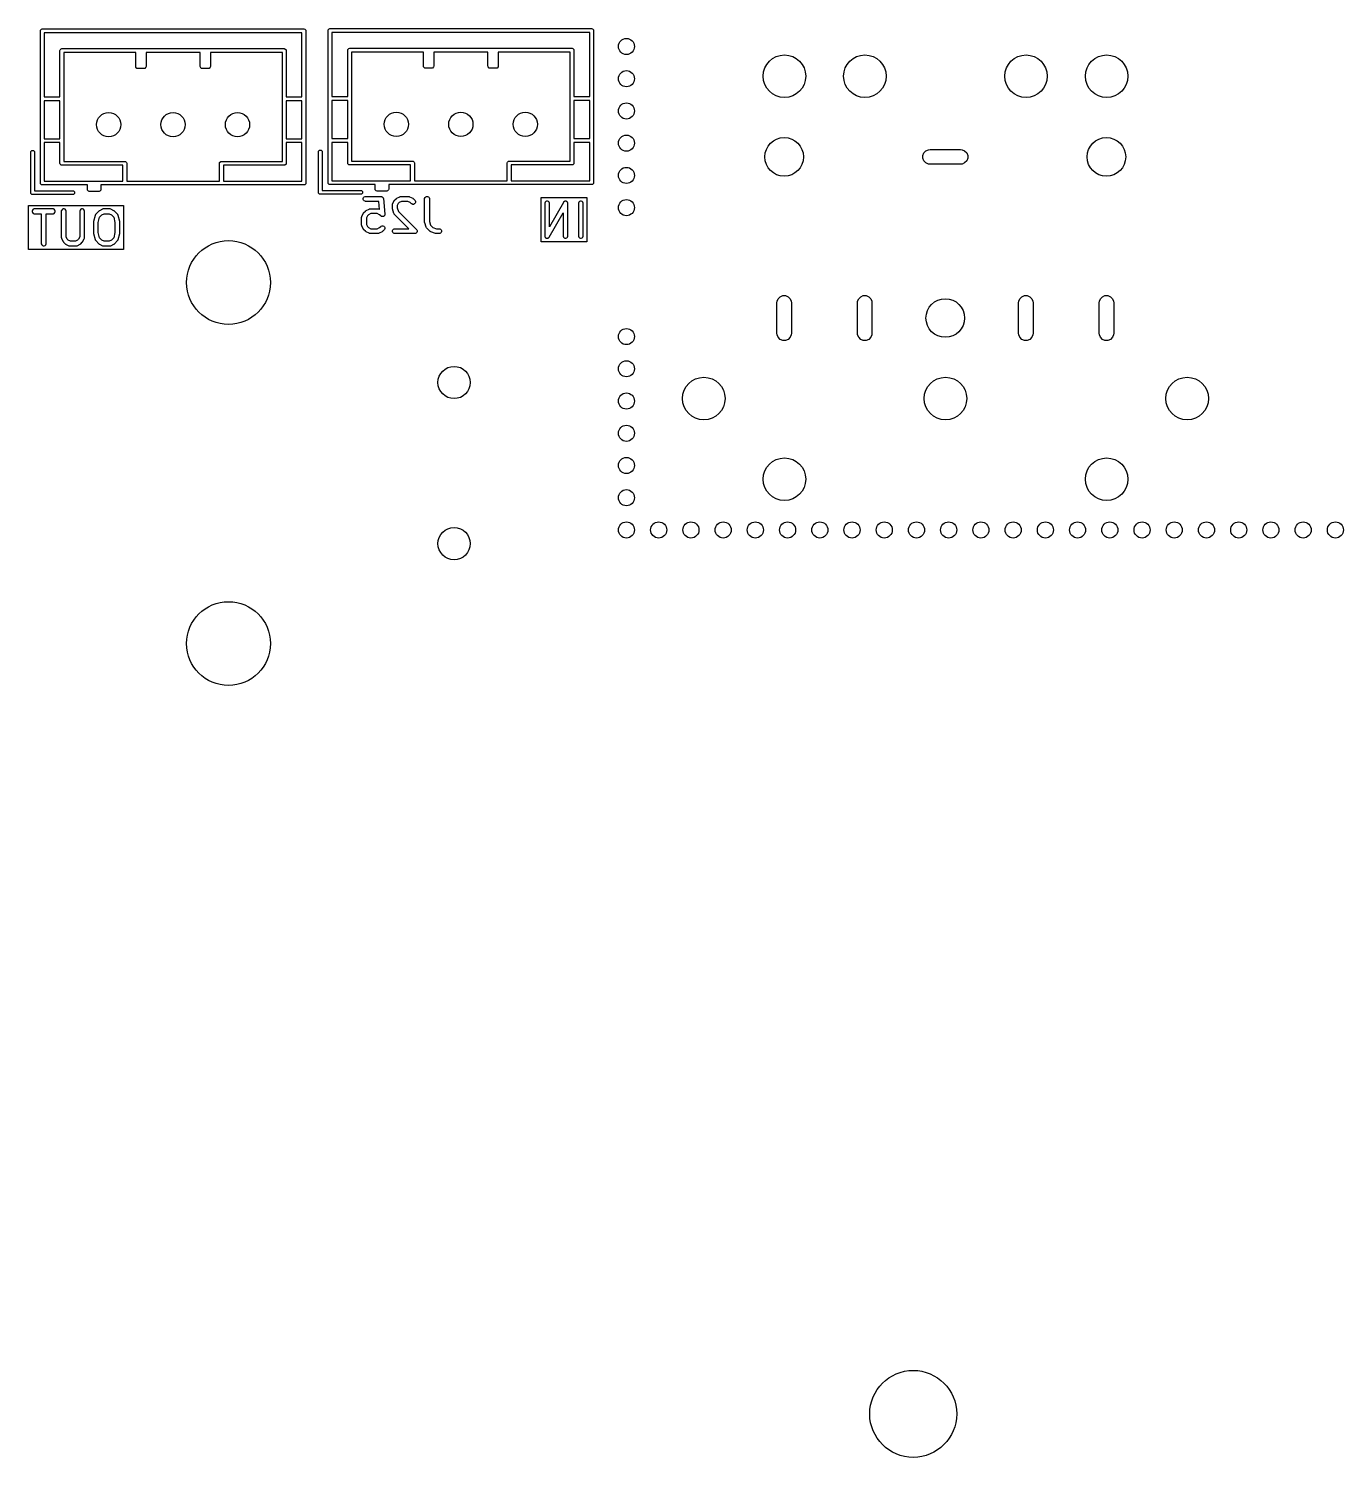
# Model space of a CAD drawing. Extents: x 0.75 to 7.44, y -5.09 to -0.81.
# Drawn here: x 2.423 to 4.03, y -2.553 to -0.808 of the extents above; entities that cross this region are included whole.
import ezdxf

# ---------------------------------------------------------------- set-up
doc = ezdxf.new("R2010")
doc.units = 0
doc.header["$MEASUREMENT"] = 0
doc.layers.add('BLACK', color=7, linetype='CONTINUOUS')

msp = doc.modelspace()

# ---------------------------------------------------------------- linework, layer by layer
at = {"layer": 'BLACK', "linetype": 'CONTINUOUS'}
for p, q in [((2.4374, -0.8106), (2.4376, -0.8097)), ((2.4374, -0.9965), (2.4374, -0.8106)), ((2.4376, -0.8097), (2.4389, -0.8084)), ((2.4389, -0.8084), (2.4398, -0.8083)), ((2.4398, -0.8083), (2.7594, -0.8083)), ((2.4421, -0.813), (2.4421, -0.8913)), ((2.7571, -0.813), (2.4421, -0.813)), ((2.7571, -0.8913), (2.7571, -0.813)), ((2.7594, -0.8083), (2.7604, -0.8084)), ((2.7604, -0.8084), (2.7616, -0.8097)), ((2.7616, -0.8097), (2.7618, -0.8106)), ((2.7618, -0.8106), (2.7618, -0.9965)), ((2.789, -0.8102), (2.7892, -0.8093)), ((2.789, -0.9961), (2.789, -0.8102)), ((2.7892, -0.8093), (2.7904, -0.8081)), ((2.7904, -0.8081), (2.7913, -0.8079)), ((2.7913, -0.8079), (3.111, -0.8079)), ((2.7937, -0.8126), (2.7937, -0.8909)), ((3.1087, -0.8126), (2.7937, -0.8126)), ((3.1087, -0.8909), (3.1087, -0.8126)), ((3.111, -0.8079), (3.1119, -0.8081)), ((3.1119, -0.8081), (3.1132, -0.8093)), ((3.1132, -0.8093), (3.1134, -0.8102)), ((3.1134, -0.8102), (3.1134, -0.9961)), ((2.4614, -0.8346), (2.4616, -0.8337)), ((2.4614, -0.8913), (2.4614, -0.8346)), ((2.4616, -0.8337), (2.4629, -0.8325)), ((2.4629, -0.8325), (2.4638, -0.8323)), ((2.4638, -0.8323), (2.7354, -0.8323)), ((2.5539, -0.837), (2.4661, -0.837)), ((2.4661, -0.837), (2.4661, -0.9701)), ((2.5539, -0.8543), (2.5539, -0.837)), ((2.6327, -0.837), (2.5665, -0.837)), ((2.5665, -0.837), (2.5665, -0.8543)), ((2.6327, -0.8543), (2.6327, -0.837)), ((2.6453, -0.837), (2.6453, -0.8543)), ((2.7331, -0.837), (2.6453, -0.837)), ((2.7331, -0.9701), (2.7331, -0.837)), ((2.7354, -0.8323), (2.7363, -0.8325)), ((2.7363, -0.8325), (2.7376, -0.8337)), ((2.7376, -0.8337), (2.7378, -0.8346)), ((2.7378, -0.8346), (2.7378, -0.8913)), ((2.813, -0.8343), (2.8132, -0.8333)), ((2.813, -0.8909), (2.813, -0.8343)), ((2.8132, -0.8333), (2.8145, -0.8321)), ((2.8145, -0.8321), (2.8154, -0.8319)), ((2.8154, -0.8319), (3.087, -0.8319)), ((2.9055, -0.8366), (2.8177, -0.8366)), ((2.8177, -0.8366), (2.8177, -0.9697)), ((2.9055, -0.8539), (2.9055, -0.8366)), ((2.9843, -0.8366), (2.9181, -0.8366)), ((2.9181, -0.8366), (2.9181, -0.8539)), ((2.9843, -0.8539), (2.9843, -0.8366)), ((2.9969, -0.8366), (2.9969, -0.8539)), ((3.0846, -0.8366), (2.9969, -0.8366)), ((3.0846, -0.9697), (3.0846, -0.8366)), ((3.087, -0.8319), (3.0879, -0.8321)), ((3.0879, -0.8321), (3.0892, -0.8333)), ((3.0892, -0.8333), (3.0894, -0.8343)), ((3.0894, -0.8343), (3.0894, -0.8909)), ((2.5541, -0.8552), (2.5539, -0.8543)), ((2.5665, -0.8543), (2.5664, -0.8552)), ((2.6329, -0.8552), (2.6327, -0.8543)), ((2.6453, -0.8543), (2.6451, -0.8552)), ((2.9057, -0.8548), (2.9055, -0.8539)), ((2.907, -0.8561), (2.9057, -0.8548)), ((2.9179, -0.8548), (2.9167, -0.8561)), ((2.9181, -0.8539), (2.9179, -0.8548)), ((2.9844, -0.8548), (2.9843, -0.8539)), ((2.9857, -0.8561), (2.9844, -0.8548)), ((2.9967, -0.8548), (2.9954, -0.8561)), ((2.9969, -0.8539), (2.9967, -0.8548)), ((2.5554, -0.8565), (2.5541, -0.8552)), ((2.5563, -0.8567), (2.5554, -0.8565)), ((2.5642, -0.8567), (2.5563, -0.8567)), ((2.5651, -0.8565), (2.5642, -0.8567)), ((2.5664, -0.8552), (2.5651, -0.8565)), ((2.6341, -0.8565), (2.6329, -0.8552)), ((2.635, -0.8567), (2.6341, -0.8565)), ((2.6429, -0.8567), (2.635, -0.8567)), ((2.6438, -0.8565), (2.6429, -0.8567)), ((2.6451, -0.8552), (2.6438, -0.8565)), ((2.9079, -0.8563), (2.907, -0.8561)), ((2.9157, -0.8563), (2.9079, -0.8563)), ((2.9167, -0.8561), (2.9157, -0.8563)), ((2.9866, -0.8563), (2.9857, -0.8561)), ((2.9945, -0.8563), (2.9866, -0.8563)), ((2.9954, -0.8561), (2.9945, -0.8563)), ((2.4421, -0.8913), (2.4614, -0.8913)), ((2.4421, -0.8961), (2.4421, -0.9425)), ((2.4614, -0.8961), (2.4421, -0.8961)), ((2.4614, -0.9425), (2.4614, -0.8961)), ((2.7378, -0.8913), (2.7571, -0.8913)), ((2.7378, -0.8961), (2.7378, -0.9425)), ((2.7571, -0.8961), (2.7378, -0.8961)), ((2.7571, -0.9425), (2.7571, -0.8961)), ((2.7937, -0.8909), (2.813, -0.8909)), ((2.7937, -0.8957), (2.7937, -0.9421)), ((2.813, -0.8957), (2.7937, -0.8957)), ((2.813, -0.9421), (2.813, -0.8957)), ((3.0894, -0.8909), (3.1087, -0.8909)), ((3.0894, -0.8957), (3.0894, -0.9421)), ((3.1087, -0.8957), (3.0894, -0.8957)), ((3.1087, -0.9421), (3.1087, -0.8957)), ((2.7937, -0.9421), (2.813, -0.9421)), ((3.0894, -0.9421), (3.1087, -0.9421)), ((2.4256, -0.9591), (2.4258, -0.9582)), ((2.4256, -1.0083), (2.4256, -0.9591)), ((2.4258, -0.9582), (2.427, -0.9569)), ((2.427, -0.9569), (2.4289, -0.9569)), ((2.4289, -0.9569), (2.4301, -0.9582)), ((2.4301, -0.9582), (2.4303, -0.9591)), ((2.4303, -0.9591), (2.4303, -1.0059)), ((2.4421, -0.9425), (2.4614, -0.9425)), ((2.4421, -0.9472), (2.4421, -0.9941)), ((2.4614, -0.9472), (2.4421, -0.9472)), ((2.4614, -0.9724), (2.4614, -0.9472)), ((2.7378, -0.9425), (2.7571, -0.9425)), ((2.7378, -0.9472), (2.7378, -0.9724)), ((2.7571, -0.9472), (2.7378, -0.9472)), ((2.7571, -0.9941), (2.7571, -0.9472)), ((2.7772, -0.9587), (2.7773, -0.9578)), ((2.7772, -1.0079), (2.7772, -0.9587)), ((2.7773, -0.9578), (2.7786, -0.9565)), ((2.7786, -0.9565), (2.7804, -0.9565)), ((2.7804, -0.9565), (2.7817, -0.9578)), ((2.7817, -0.9578), (2.7819, -0.9587)), ((2.7819, -0.9587), (2.7819, -1.0055)), ((2.7937, -0.9469), (2.7937, -0.9937)), ((2.813, -0.9469), (2.7937, -0.9469)), ((2.813, -0.972), (2.813, -0.9469)), ((3.0894, -0.9469), (3.0894, -0.972)), ((3.1087, -0.9469), (3.0894, -0.9469)), ((3.1087, -0.9937), (3.1087, -0.9469)), ((3.5157, -0.9628), (3.517, -0.9596)), ((3.517, -0.9596), (3.5195, -0.9572)), ((3.5195, -0.9572), (3.5227, -0.9559)), ((3.5227, -0.9559), (3.5244, -0.9557)), ((3.5244, -0.9557), (3.5618, -0.9557)), ((3.5618, -0.9557), (3.5635, -0.9559)), ((3.5635, -0.9559), (3.5667, -0.9572)), ((3.5667, -0.9572), (3.5692, -0.9596)), ((3.5692, -0.9596), (3.5705, -0.9628)), ((2.4616, -0.9733), (2.4614, -0.9724)), ((2.4629, -0.9746), (2.4616, -0.9733)), ((2.4638, -0.9748), (2.4629, -0.9746)), ((2.5382, -0.9748), (2.4638, -0.9748)), ((2.4661, -0.9701), (2.5406, -0.9701)), ((2.5382, -0.9941), (2.5382, -0.9748)), ((2.5406, -0.9701), (2.5415, -0.9703)), ((2.5415, -0.9703), (2.5427, -0.9715)), ((2.5427, -0.9715), (2.5429, -0.9724)), ((2.5429, -0.9724), (2.5429, -0.9941)), ((2.6563, -0.9724), (2.6565, -0.9715)), ((2.6563, -0.9941), (2.6563, -0.9724)), ((2.6565, -0.9715), (2.6578, -0.9703)), ((2.6578, -0.9703), (2.6587, -0.9701)), ((2.6587, -0.9701), (2.7331, -0.9701)), ((2.7354, -0.9748), (2.661, -0.9748)), ((2.661, -0.9748), (2.661, -0.9941)), ((2.7363, -0.9746), (2.7354, -0.9748)), ((2.7376, -0.9733), (2.7363, -0.9746)), ((2.7378, -0.9724), (2.7376, -0.9733)), ((2.8132, -0.973), (2.813, -0.972)), ((2.8145, -0.9742), (2.8132, -0.973)), ((2.8154, -0.9744), (2.8145, -0.9742)), ((2.8898, -0.9744), (2.8154, -0.9744)), ((2.8177, -0.9697), (2.8921, -0.9697)), ((2.8898, -0.9937), (2.8898, -0.9744)), ((2.8921, -0.9697), (2.893, -0.9699)), ((2.893, -0.9699), (2.8943, -0.9711)), ((2.8943, -0.9711), (2.8945, -0.972)), ((2.8945, -0.972), (2.8945, -0.9937)), ((3.0079, -0.972), (3.0081, -0.9711)), ((3.0079, -0.9937), (3.0079, -0.972)), ((3.0081, -0.9711), (3.0093, -0.9699)), ((3.0093, -0.9699), (3.0102, -0.9697)), ((3.0102, -0.9697), (3.0846, -0.9697)), ((3.087, -0.9744), (3.0126, -0.9744)), ((3.0126, -0.9744), (3.0126, -0.9937)), ((3.0879, -0.9742), (3.087, -0.9744)), ((3.0892, -0.973), (3.0879, -0.9742)), ((3.0894, -0.972), (3.0892, -0.973)), ((3.5157, -0.9663), (3.5157, -0.9628)), ((3.517, -0.9695), (3.5157, -0.9663)), ((3.5195, -0.9719), (3.517, -0.9695)), ((3.5227, -0.9733), (3.5195, -0.9719)), ((3.5244, -0.9734), (3.5227, -0.9733)), ((3.5618, -0.9734), (3.5244, -0.9734)), ((3.5635, -0.9733), (3.5618, -0.9734)), ((3.5667, -0.9719), (3.5635, -0.9733)), ((3.5692, -0.9695), (3.5667, -0.9719)), ((3.5705, -0.9663), (3.5692, -0.9695)), ((3.5705, -0.9628), (3.5705, -0.9663)), ((2.4421, -0.9941), (2.5382, -0.9941)), ((2.5429, -0.9941), (2.6563, -0.9941)), ((2.661, -0.9941), (2.7571, -0.9941)), ((2.7937, -0.9937), (2.8898, -0.9937)), ((2.8945, -0.9937), (3.0079, -0.9937)), ((3.0126, -0.9937), (3.1087, -0.9937)), ((2.4258, -1.0092), (2.4256, -1.0083)), ((2.427, -1.0105), (2.4258, -1.0092)), ((2.428, -1.0106), (2.427, -1.0105)), ((2.4772, -1.0106), (2.428, -1.0106)), ((2.4303, -1.0059), (2.4772, -1.0059)), ((2.4376, -0.9974), (2.4374, -0.9965)), ((2.4389, -0.9986), (2.4376, -0.9974)), ((2.4398, -0.9988), (2.4389, -0.9986)), ((2.4949, -0.9988), (2.4398, -0.9988)), ((2.4772, -1.0059), (2.4781, -1.0061)), ((2.4781, -1.0105), (2.4772, -1.0106)), ((2.4781, -1.0061), (2.4793, -1.0074)), ((2.4793, -1.0092), (2.4781, -1.0105)), ((2.4793, -1.0074), (2.4793, -1.0092)), ((2.4949, -1.0043), (2.4949, -0.9988)), ((2.4951, -1.0052), (2.4949, -1.0043)), ((2.4963, -1.0065), (2.4951, -1.0052)), ((2.4972, -1.0067), (2.4963, -1.0065)), ((2.5091, -1.0067), (2.4972, -1.0067)), ((2.51, -1.0065), (2.5091, -1.0067)), ((2.5112, -1.0052), (2.51, -1.0065)), ((2.5114, -1.0043), (2.5112, -1.0052)), ((2.7594, -0.9988), (2.5114, -0.9988)), ((2.5114, -0.9988), (2.5114, -1.0043)), ((2.7604, -0.9986), (2.7594, -0.9988)), ((2.7616, -0.9974), (2.7604, -0.9986)), ((2.7618, -0.9965), (2.7616, -0.9974)), ((2.7773, -1.0088), (2.7772, -1.0079)), ((2.7786, -1.0101), (2.7773, -1.0088)), ((2.7795, -1.0102), (2.7786, -1.0101)), ((2.8287, -1.0102), (2.7795, -1.0102)), ((2.7819, -1.0055), (2.8287, -1.0055)), ((2.7892, -0.997), (2.789, -0.9961)), ((2.7904, -0.9982), (2.7892, -0.997)), ((2.7913, -0.9984), (2.7904, -0.9982)), ((2.8465, -0.9984), (2.7913, -0.9984)), ((2.8287, -1.0055), (2.8296, -1.0057)), ((2.8296, -1.0101), (2.8287, -1.0102)), ((2.8296, -1.0057), (2.8309, -1.007)), ((2.8309, -1.0088), (2.8296, -1.0101)), ((2.8309, -1.007), (2.8309, -1.0088)), ((2.8465, -1.0039), (2.8465, -0.9984)), ((2.8466, -1.0048), (2.8465, -1.0039)), ((2.8479, -1.0061), (2.8466, -1.0048)), ((2.8488, -1.0063), (2.8479, -1.0061)), ((2.8606, -1.0063), (2.8488, -1.0063)), ((2.8615, -1.0061), (2.8606, -1.0063)), ((2.8628, -1.0048), (2.8615, -1.0061)), ((2.863, -1.0039), (2.8628, -1.0048)), ((3.111, -0.9984), (2.863, -0.9984)), ((2.863, -0.9984), (2.863, -1.0039)), ((3.1119, -0.9982), (3.111, -0.9984)), ((3.1132, -0.997), (3.1119, -0.9982)), ((3.1134, -0.9961), (3.1132, -0.997)), ((2.423, -1.0778), (2.423, -1.0238)), ((2.423, -1.0238), (2.5389, -1.0238)), ((2.4278, -1.0295), (2.4274, -1.0305)), ((2.4287, -1.0286), (2.4278, -1.0295)), ((2.4297, -1.0282), (2.4287, -1.0286)), ((2.4303, -1.0281), (2.4297, -1.0282)), ((2.4528, -1.0281), (2.4303, -1.0281)), ((2.4534, -1.0282), (2.4528, -1.0281)), ((2.4544, -1.0286), (2.4534, -1.0282)), ((2.4552, -1.0295), (2.4544, -1.0286)), ((2.4557, -1.0305), (2.4552, -1.0295)), ((2.4635, -1.0295), (2.463, -1.0305)), ((2.4643, -1.0286), (2.4635, -1.0295)), ((2.4653, -1.0282), (2.4643, -1.0286)), ((2.4665, -1.0282), (2.4653, -1.0282)), ((2.4676, -1.0286), (2.4665, -1.0282)), ((2.4684, -1.0295), (2.4676, -1.0286)), ((2.4688, -1.0305), (2.4684, -1.0295)), ((2.486, -1.0295), (2.4855, -1.0305)), ((2.4868, -1.0286), (2.486, -1.0295)), ((2.4878, -1.0282), (2.4868, -1.0286)), ((2.489, -1.0282), (2.4878, -1.0282)), ((2.49, -1.0286), (2.489, -1.0282)), ((2.4909, -1.0295), (2.49, -1.0286)), ((2.4913, -1.0305), (2.4909, -1.0295)), ((2.5133, -1.0285), (2.5096, -1.0303)), ((2.5139, -1.0282), (2.5133, -1.0285)), ((2.514, -1.0282), (2.5139, -1.0282)), ((2.5141, -1.0282), (2.514, -1.0282)), ((2.5147, -1.0281), (2.5141, -1.0282)), ((2.5222, -1.0281), (2.5147, -1.0281)), ((2.5227, -1.0282), (2.5222, -1.0281)), ((2.5228, -1.0282), (2.5227, -1.0282)), ((2.5229, -1.0282), (2.5228, -1.0282)), ((2.5235, -1.0285), (2.5229, -1.0282)), ((2.5272, -1.0303), (2.5235, -1.0285)), ((2.5389, -1.0238), (2.5389, -1.0778)), ((2.8319, -1.0154), (2.8324, -1.0143)), ((2.8319, -1.0165), (2.8319, -1.0154)), ((2.8324, -1.0176), (2.8319, -1.0165)), ((2.8324, -1.0143), (2.8332, -1.0135)), ((2.8332, -1.0184), (2.8324, -1.0176)), ((2.8332, -1.0135), (2.8343, -1.013)), ((2.8343, -1.0188), (2.8332, -1.0184)), ((2.8343, -1.013), (2.8348, -1.013)), ((2.8348, -1.0189), (2.8343, -1.0188)), ((2.8348, -1.013), (2.8536, -1.013)), ((2.8509, -1.0189), (2.8348, -1.0189)), ((2.8354, -1.0302), (2.8391, -1.0283)), ((2.8391, -1.0283), (2.8397, -1.0281)), ((2.8397, -1.0281), (2.8398, -1.0281)), ((2.8398, -1.0281), (2.8399, -1.028)), ((2.8399, -1.028), (2.8405, -1.028)), ((2.8405, -1.028), (2.8498, -1.028)), ((2.8498, -1.028), (2.8504, -1.028)), ((2.8504, -1.028), (2.8505, -1.0281)), ((2.8505, -1.0281), (2.8506, -1.0281)), ((2.8506, -1.0281), (2.8512, -1.0283)), ((2.8519, -1.0287), (2.8509, -1.0189)), ((2.8512, -1.0283), (2.8519, -1.0287)), ((2.8536, -1.013), (2.8538, -1.013)), ((2.8538, -1.013), (2.8539, -1.013)), ((2.8539, -1.013), (2.8539, -1.013)), ((2.8539, -1.013), (2.8542, -1.013)), ((2.8542, -1.013), (2.8546, -1.0132)), ((2.8546, -1.0132), (2.855, -1.0133)), ((2.855, -1.0133), (2.8551, -1.0134)), ((2.8551, -1.0134), (2.8552, -1.0135)), ((2.8552, -1.0135), (2.8555, -1.0138)), ((2.8555, -1.0138), (2.8559, -1.0141)), ((2.8559, -1.0141), (2.8559, -1.0142)), ((2.8559, -1.0142), (2.856, -1.0143)), ((2.856, -1.0143), (2.8562, -1.0147)), ((2.8562, -1.0147), (2.8564, -1.0151)), ((2.8564, -1.0151), (2.8564, -1.0153)), ((2.8564, -1.0153), (2.8565, -1.0154)), ((2.8565, -1.0154), (2.8565, -1.0154)), ((2.8565, -1.0154), (2.8565, -1.0156)), ((2.8565, -1.0156), (2.8584, -1.0344)), ((2.8675, -1.0234), (2.8676, -1.0229)), ((2.8675, -1.0272), (2.8675, -1.0234)), ((2.8675, -1.0275), (2.8675, -1.0272)), ((2.8675, -1.0276), (2.8675, -1.0275)), ((2.8675, -1.0277), (2.8675, -1.0276)), ((2.8676, -1.0278), (2.8675, -1.0277)), ((2.8676, -1.0227), (2.8678, -1.0221)), ((2.8676, -1.0228), (2.8676, -1.0227)), ((2.8676, -1.0229), (2.8676, -1.0228)), ((2.8677, -1.0281), (2.8676, -1.0278)), ((2.8676, -1.0278), (2.8676, -1.0278)), ((2.8695, -1.0337), (2.8677, -1.0281)), ((2.8678, -1.0221), (2.8697, -1.0184)), ((2.8697, -1.0184), (2.8698, -1.0181)), ((2.8698, -1.0181), (2.8699, -1.018)), ((2.8699, -1.018), (2.87, -1.0179)), ((2.8699, -1.018), (2.8699, -1.018)), ((2.87, -1.0179), (2.8701, -1.0178)), ((2.8701, -1.0178), (2.8702, -1.0176)), ((2.8702, -1.0176), (2.8721, -1.0157)), ((2.8721, -1.0157), (2.8723, -1.0155)), ((2.8723, -1.0155), (2.8724, -1.0155)), ((2.8724, -1.0155), (2.8725, -1.0154)), ((2.8725, -1.0154), (2.8726, -1.0154)), ((2.8726, -1.0153), (2.8729, -1.0152)), ((2.8726, -1.0154), (2.8726, -1.0153)), ((2.8729, -1.0152), (2.8766, -1.0133)), ((2.8748, -1.0214), (2.8734, -1.0241)), ((2.8734, -1.0241), (2.8734, -1.0267)), ((2.8734, -1.0267), (2.8749, -1.0312)), ((2.876, -1.0202), (2.8748, -1.0214)), ((2.8786, -1.0189), (2.876, -1.0202)), ((2.8766, -1.0133), (2.8772, -1.0131)), ((2.8772, -1.0131), (2.8773, -1.0131)), ((2.8773, -1.0131), (2.8774, -1.013)), ((2.8774, -1.013), (2.878, -1.013)), ((2.878, -1.013), (2.8873, -1.013)), ((2.8866, -1.0189), (2.8786, -1.0189)), ((2.8893, -1.0202), (2.8866, -1.0189)), ((2.8873, -1.013), (2.8879, -1.013)), ((2.8879, -1.013), (2.888, -1.0131)), ((2.888, -1.0131), (2.8881, -1.0131)), ((2.8881, -1.0131), (2.8886, -1.0133)), ((2.8886, -1.0133), (2.8924, -1.0152)), ((2.8909, -1.0218), (2.8893, -1.0202)), ((2.8913, -1.0221), (2.8909, -1.0218)), ((2.8924, -1.0226), (2.8913, -1.0221)), ((2.8924, -1.0152), (2.8926, -1.0153)), ((2.8935, -1.0226), (2.8924, -1.0226)), ((2.8926, -1.0153), (2.8927, -1.0154)), ((2.8927, -1.0154), (2.8928, -1.0154)), ((2.8928, -1.0154), (2.8929, -1.0155)), ((2.8929, -1.0155), (2.8929, -1.0155)), ((2.8929, -1.0155), (2.8932, -1.0157)), ((2.8932, -1.0157), (2.895, -1.0176)), ((2.8946, -1.0221), (2.8935, -1.0226)), ((2.8954, -1.0213), (2.8946, -1.0221)), ((2.895, -1.0176), (2.8954, -1.018)), ((2.8954, -1.018), (2.8958, -1.0191)), ((2.8958, -1.0203), (2.8954, -1.0213)), ((2.8958, -1.0191), (2.8958, -1.0203)), ((2.9069, -1.0154), (2.9074, -1.0143)), ((2.9069, -1.0159), (2.9069, -1.0154)), ((2.9069, -1.0441), (2.9069, -1.0159)), ((2.9074, -1.0143), (2.9082, -1.0135)), ((2.9082, -1.0135), (2.9092, -1.013)), ((2.9092, -1.013), (2.9104, -1.013)), ((2.9104, -1.013), (2.9115, -1.0135)), ((2.9115, -1.0135), (2.9123, -1.0143)), ((2.9123, -1.0143), (2.9127, -1.0154)), ((2.9127, -1.0154), (2.9128, -1.0159)), ((2.9128, -1.0159), (2.9128, -1.0436)), ((3.0492, -1.0683), (3.0492, -1.0143)), ((3.0492, -1.0143), (3.1051, -1.0143)), ((3.0541, -1.02), (3.0536, -1.0211)), ((3.0536, -1.0211), (3.0536, -1.0216)), ((3.0536, -1.0216), (3.0536, -1.061)), ((3.0549, -1.0192), (3.0541, -1.02)), ((3.0559, -1.0188), (3.0549, -1.0192)), ((3.0571, -1.0188), (3.0559, -1.0188)), ((3.0582, -1.0192), (3.0571, -1.0188)), ((3.059, -1.02), (3.0582, -1.0192)), ((3.0594, -1.0211), (3.059, -1.02)), ((3.0595, -1.0216), (3.0594, -1.0211)), ((3.0765, -1.0202), (3.0595, -1.0499)), ((3.0595, -1.0499), (3.0595, -1.0216)), ((3.0766, -1.02), (3.0765, -1.0201)), ((3.0765, -1.0201), (3.0765, -1.0202)), ((3.0768, -1.0197), (3.0766, -1.02)), ((3.0766, -1.02), (3.0766, -1.02)), ((3.0771, -1.0195), (3.0768, -1.0197)), ((3.0774, -1.0192), (3.0771, -1.0195)), ((3.0776, -1.0191), (3.0774, -1.0192)), ((3.0777, -1.019), (3.0776, -1.0191)), ((3.0781, -1.0189), (3.0777, -1.019)), ((3.0784, -1.0188), (3.0781, -1.0189)), ((3.0786, -1.0188), (3.0784, -1.0188)), ((3.0788, -1.0187), (3.0786, -1.0188)), ((3.0792, -1.0188), (3.0788, -1.0187)), ((3.0796, -1.0188), (3.0792, -1.0188)), ((3.0798, -1.0188), (3.0796, -1.0188)), ((3.08, -1.0188), (3.0798, -1.0188)), ((3.0803, -1.019), (3.08, -1.0188)), ((3.0807, -1.0192), (3.0803, -1.019)), ((3.0808, -1.0193), (3.0807, -1.0192)), ((3.081, -1.0194), (3.0808, -1.0193)), ((3.0812, -1.0197), (3.081, -1.0194)), ((3.0815, -1.02), (3.0812, -1.0197)), ((3.0815, -1.0202), (3.0815, -1.02)), ((3.0817, -1.0203), (3.0815, -1.0202)), ((3.0818, -1.0207), (3.0817, -1.0203)), ((3.0819, -1.0211), (3.0818, -1.0207)), ((3.0819, -1.0214), (3.0819, -1.0211)), ((3.082, -1.0214), (3.0819, -1.0214)), ((3.082, -1.0215), (3.082, -1.0214)), ((3.082, -1.0216), (3.082, -1.0215)), ((3.082, -1.061), (3.082, -1.0216)), ((3.0949, -1.0211), (3.0948, -1.0216)), ((3.0948, -1.0216), (3.0948, -1.061)), ((3.0953, -1.02), (3.0949, -1.0211)), ((3.0961, -1.0192), (3.0953, -1.02)), ((3.0972, -1.0188), (3.0961, -1.0192)), ((3.0983, -1.0188), (3.0972, -1.0188)), ((3.0994, -1.0192), (3.0983, -1.0188)), ((3.1002, -1.02), (3.0994, -1.0192)), ((3.1007, -1.0211), (3.1002, -1.02)), ((3.1007, -1.0216), (3.1007, -1.0211)), ((3.1007, -1.061), (3.1007, -1.0216)), ((3.1051, -1.0143), (3.1051, -1.0683)), ((2.4274, -1.0305), (2.4274, -1.0317)), ((2.4274, -1.0317), (2.4278, -1.0327)), ((2.4278, -1.0327), (2.4287, -1.0336)), ((2.4287, -1.0336), (2.4297, -1.034)), ((2.4297, -1.034), (2.4303, -1.034)), ((2.4303, -1.034), (2.4386, -1.034)), ((2.4386, -1.034), (2.4386, -1.0705)), ((2.4445, -1.0705), (2.4445, -1.034)), ((2.4445, -1.034), (2.4528, -1.034)), ((2.4528, -1.034), (2.4534, -1.034)), ((2.4534, -1.034), (2.4544, -1.0336)), ((2.4544, -1.0336), (2.4552, -1.0327)), ((2.4552, -1.0327), (2.4557, -1.0317)), ((2.4557, -1.0317), (2.4557, -1.0305)), ((2.463, -1.0305), (2.463, -1.0311)), ((2.463, -1.0311), (2.463, -1.063)), ((2.4689, -1.0311), (2.4688, -1.0305)), ((2.4689, -1.0623), (2.4689, -1.0311)), ((2.4855, -1.0305), (2.4855, -1.0311)), ((2.4855, -1.0311), (2.4855, -1.0623)), ((2.4914, -1.0311), (2.4913, -1.0305)), ((2.4914, -1.063), (2.4914, -1.0311)), ((2.5024, -1.0439), (2.5023, -1.0441)), ((2.5023, -1.0441), (2.5023, -1.0441)), ((2.5023, -1.0441), (2.5023, -1.0442)), ((2.5023, -1.0442), (2.5023, -1.0573)), ((2.5043, -1.036), (2.5024, -1.0435)), ((2.5024, -1.0435), (2.5024, -1.0436)), ((2.5024, -1.0436), (2.5024, -1.0436)), ((2.5024, -1.0436), (2.5024, -1.0439)), ((2.5045, -1.0355), (2.5043, -1.036)), ((2.5046, -1.0353), (2.5045, -1.0355)), ((2.5047, -1.0351), (2.5046, -1.0353)), ((2.5051, -1.0346), (2.5047, -1.0351)), ((2.5088, -1.0309), (2.5051, -1.0346)), ((2.5082, -1.0446), (2.5098, -1.0382)), ((2.5082, -1.057), (2.5082, -1.0446)), ((2.509, -1.0307), (2.5088, -1.0309)), ((2.5091, -1.0306), (2.509, -1.0307)), ((2.5092, -1.0306), (2.5091, -1.0306)), ((2.5093, -1.0305), (2.5092, -1.0306)), ((2.5096, -1.0303), (2.5093, -1.0305)), ((2.5093, -1.0305), (2.5093, -1.0305)), ((2.5098, -1.0382), (2.5127, -1.0354)), ((2.5127, -1.0354), (2.5154, -1.034)), ((2.5154, -1.034), (2.5215, -1.034)), ((2.5215, -1.034), (2.5242, -1.0354)), ((2.5242, -1.0354), (2.527, -1.0382)), ((2.527, -1.0382), (2.5286, -1.0446)), ((2.5275, -1.0305), (2.5272, -1.0303)), ((2.5276, -1.0306), (2.5275, -1.0305)), ((2.5275, -1.0305), (2.5275, -1.0305)), ((2.5277, -1.0306), (2.5276, -1.0306)), ((2.5278, -1.0307), (2.5277, -1.0306)), ((2.528, -1.0309), (2.5278, -1.0307)), ((2.5317, -1.0346), (2.528, -1.0309)), ((2.5286, -1.0446), (2.5286, -1.057)), ((2.5321, -1.0351), (2.5317, -1.0346)), ((2.5322, -1.0353), (2.5321, -1.0351)), ((2.5323, -1.0355), (2.5322, -1.0353)), ((2.5325, -1.036), (2.5323, -1.0355)), ((2.5344, -1.0435), (2.5325, -1.036)), ((2.5344, -1.0436), (2.5344, -1.0435)), ((2.5344, -1.0439), (2.5344, -1.0436)), ((2.5344, -1.0436), (2.5344, -1.0436)), ((2.5345, -1.0441), (2.5344, -1.0439)), ((2.5345, -1.0442), (2.5345, -1.0441)), ((2.5345, -1.0441), (2.5345, -1.0441)), ((2.5345, -1.0573), (2.5345, -1.0442)), ((2.83, -1.0384), (2.8301, -1.0379)), ((2.83, -1.0478), (2.83, -1.0384)), ((2.8301, -1.0377), (2.8303, -1.0371)), ((2.8301, -1.0378), (2.8301, -1.0377)), ((2.8301, -1.0379), (2.8301, -1.0378)), ((2.8303, -1.0371), (2.8322, -1.0334)), ((2.8322, -1.0334), (2.8323, -1.0331)), ((2.8323, -1.0331), (2.8324, -1.033)), ((2.8324, -1.033), (2.8325, -1.0329)), ((2.8324, -1.033), (2.8324, -1.033)), ((2.8325, -1.0329), (2.8326, -1.0328)), ((2.8326, -1.0328), (2.8327, -1.0326)), ((2.8327, -1.0326), (2.8346, -1.0307)), ((2.8346, -1.0307), (2.8348, -1.0305)), ((2.8348, -1.0305), (2.8349, -1.0305)), ((2.8349, -1.0305), (2.835, -1.0304)), ((2.835, -1.0304), (2.8351, -1.0304)), ((2.8351, -1.0303), (2.8354, -1.0302)), ((2.8351, -1.0304), (2.8351, -1.0303)), ((2.8373, -1.0364), (2.8359, -1.0391)), ((2.8359, -1.0391), (2.8359, -1.0471)), ((2.8359, -1.0471), (2.8373, -1.0498)), ((2.8385, -1.0352), (2.8373, -1.0364)), ((2.8412, -1.0339), (2.8385, -1.0352)), ((2.8491, -1.0339), (2.8412, -1.0339)), ((2.8518, -1.0352), (2.8491, -1.0339)), ((2.8534, -1.0368), (2.8518, -1.0352)), ((2.8538, -1.0371), (2.8534, -1.0368)), ((2.854, -1.0372), (2.8538, -1.0371)), ((2.8541, -1.0373), (2.854, -1.0372)), ((2.8545, -1.0374), (2.8541, -1.0373)), ((2.8549, -1.0376), (2.8545, -1.0374)), ((2.855, -1.0376), (2.8549, -1.0376)), ((2.8552, -1.0376), (2.855, -1.0376)), ((2.8556, -1.0376), (2.8552, -1.0376)), ((2.856, -1.0376), (2.8556, -1.0376)), ((2.8562, -1.0375), (2.856, -1.0376)), ((2.8563, -1.0375), (2.8562, -1.0375)), ((2.8567, -1.0373), (2.8563, -1.0375)), ((2.8571, -1.0371), (2.8567, -1.0373)), ((2.8572, -1.037), (2.8571, -1.0371)), ((2.8573, -1.037), (2.8572, -1.037)), ((2.8576, -1.0366), (2.8573, -1.037)), ((2.8579, -1.0363), (2.8576, -1.0366)), ((2.858, -1.0362), (2.8579, -1.0363)), ((2.8581, -1.0361), (2.858, -1.0362)), ((2.8582, -1.0357), (2.8581, -1.0361)), ((2.8584, -1.0353), (2.8582, -1.0357)), ((2.8584, -1.0344), (2.8584, -1.035)), ((2.8584, -1.035), (2.8584, -1.0351)), ((2.8584, -1.0351), (2.8584, -1.0353)), ((2.8698, -1.0343), (2.8695, -1.0337)), ((2.8698, -1.0344), (2.8698, -1.0343)), ((2.8699, -1.0345), (2.8698, -1.0344)), ((2.8702, -1.0349), (2.8699, -1.0345)), ((2.8877, -1.0524), (2.8702, -1.0349)), ((2.8749, -1.0312), (2.8969, -1.0532)), ((2.9069, -1.0444), (2.9069, -1.0441)), ((2.9069, -1.0445), (2.9069, -1.0444)), ((2.9069, -1.0444), (2.9069, -1.0444)), ((2.9069, -1.0446), (2.9069, -1.0445)), ((2.907, -1.0447), (2.9069, -1.0446)), ((2.907, -1.045), (2.907, -1.0447)), ((2.9089, -1.0506), (2.907, -1.045)), ((2.9128, -1.0436), (2.9143, -1.0481)), ((3.0591, -1.0625), (3.0761, -1.0328)), ((3.0761, -1.0328), (3.0761, -1.061)), ((2.463, -1.063), (2.463, -1.0635)), ((2.463, -1.0635), (2.4631, -1.0636)), ((2.4631, -1.0636), (2.4631, -1.0637)), ((2.4631, -1.0637), (2.4633, -1.0643)), ((2.4633, -1.0643), (2.4651, -1.068)), ((2.4702, -1.065), (2.4689, -1.0623)), ((2.4855, -1.0623), (2.4841, -1.065)), ((2.4892, -1.068), (2.4911, -1.0643)), ((2.4911, -1.0643), (2.4913, -1.0637)), ((2.4913, -1.0635), (2.4914, -1.063)), ((2.4913, -1.0636), (2.4913, -1.0635)), ((2.4913, -1.0637), (2.4913, -1.0636)), ((2.5023, -1.0573), (2.5023, -1.0574)), ((2.5023, -1.0574), (2.5023, -1.0575)), ((2.5023, -1.0575), (2.5024, -1.0577)), ((2.5024, -1.0577), (2.5024, -1.0579)), ((2.5024, -1.0579), (2.5024, -1.058)), ((2.5024, -1.058), (2.5024, -1.0581)), ((2.5024, -1.0581), (2.5043, -1.0656)), ((2.5098, -1.0633), (2.5082, -1.057)), ((2.5127, -1.0662), (2.5098, -1.0633)), ((2.527, -1.0633), (2.5242, -1.0662)), ((2.5286, -1.057), (2.527, -1.0633)), ((2.5325, -1.0656), (2.5344, -1.0581)), ((2.5344, -1.0577), (2.5345, -1.0575)), ((2.5344, -1.0579), (2.5344, -1.0577)), ((2.5344, -1.058), (2.5344, -1.0579)), ((2.5344, -1.0581), (2.5344, -1.058)), ((2.5345, -1.0574), (2.5345, -1.0573)), ((2.5345, -1.0575), (2.5345, -1.0574)), ((2.8301, -1.0484), (2.83, -1.0478)), ((2.8301, -1.0485), (2.8301, -1.0484)), ((2.8301, -1.0486), (2.8301, -1.0485)), ((2.8303, -1.0491), (2.8301, -1.0486)), ((2.8322, -1.0529), (2.8303, -1.0491)), ((2.8323, -1.0531), (2.8322, -1.0529)), ((2.8324, -1.0532), (2.8323, -1.0531)), ((2.8324, -1.0533), (2.8324, -1.0532)), ((2.8325, -1.0534), (2.8324, -1.0533)), ((2.8326, -1.0534), (2.8325, -1.0534)), ((2.8327, -1.0536), (2.8326, -1.0534)), ((2.8346, -1.0555), (2.8327, -1.0536)), ((2.8348, -1.0557), (2.8346, -1.0555)), ((2.8349, -1.0558), (2.8348, -1.0557)), ((2.835, -1.0558), (2.8349, -1.0558)), ((2.8351, -1.0559), (2.835, -1.0558)), ((2.8354, -1.0561), (2.8351, -1.0559)), ((2.8351, -1.0559), (2.8351, -1.0559)), ((2.8391, -1.0579), (2.8354, -1.0561)), ((2.8373, -1.0498), (2.8385, -1.051)), ((2.8385, -1.051), (2.8412, -1.0524)), ((2.8397, -1.0582), (2.8391, -1.0579)), ((2.8398, -1.0582), (2.8397, -1.0582)), ((2.8399, -1.0582), (2.8398, -1.0582)), ((2.8405, -1.0583), (2.8399, -1.0582)), ((2.8498, -1.0583), (2.8405, -1.0583)), ((2.8412, -1.0524), (2.8491, -1.0524)), ((2.8491, -1.0524), (2.8518, -1.051)), ((2.8504, -1.0582), (2.8498, -1.0583)), ((2.8505, -1.0582), (2.8504, -1.0582)), ((2.8506, -1.0582), (2.8505, -1.0582)), ((2.8512, -1.0579), (2.8506, -1.0582)), ((2.8549, -1.0561), (2.8512, -1.0579)), ((2.8518, -1.051), (2.8534, -1.0495)), ((2.8534, -1.0495), (2.8538, -1.0491)), ((2.8538, -1.0491), (2.8549, -1.0487)), ((2.8549, -1.0487), (2.856, -1.0487)), ((2.8551, -1.0559), (2.8549, -1.0561)), ((2.8552, -1.0559), (2.8551, -1.0559)), ((2.8553, -1.0558), (2.8552, -1.0559)), ((2.8554, -1.0558), (2.8553, -1.0558)), ((2.8557, -1.0555), (2.8554, -1.0557)), ((2.8554, -1.0557), (2.8554, -1.0558)), ((2.8575, -1.0536), (2.8557, -1.0555)), ((2.856, -1.0487), (2.8571, -1.0491)), ((2.8571, -1.0491), (2.8579, -1.0499)), ((2.8579, -1.0532), (2.8575, -1.0536)), ((2.8579, -1.0499), (2.8584, -1.051)), ((2.8584, -1.0521), (2.8579, -1.0532)), ((2.8584, -1.051), (2.8584, -1.0521)), ((2.8676, -1.0547), (2.868, -1.0537)), ((2.8676, -1.0559), (2.8676, -1.0547)), ((2.868, -1.0569), (2.8676, -1.0559)), ((2.868, -1.0537), (2.8688, -1.0529)), ((2.8688, -1.0578), (2.868, -1.0569)), ((2.8688, -1.0529), (2.8699, -1.0524)), ((2.8699, -1.0582), (2.8688, -1.0578)), ((2.8699, -1.0524), (2.8705, -1.0524)), ((2.8705, -1.0583), (2.8699, -1.0582)), ((2.8705, -1.0524), (2.8877, -1.0524)), ((2.8948, -1.0583), (2.8705, -1.0583)), ((2.8954, -1.0582), (2.8948, -1.0583)), ((2.8957, -1.0581), (2.8954, -1.0582)), ((2.8965, -1.0578), (2.8957, -1.0581)), ((2.8973, -1.0569), (2.8965, -1.0578)), ((2.8969, -1.0532), (2.8973, -1.0537)), ((2.8973, -1.0537), (2.8977, -1.0547)), ((2.8977, -1.0559), (2.8973, -1.0569)), ((2.8977, -1.0547), (2.8977, -1.0559)), ((2.9091, -1.0511), (2.9089, -1.0506)), ((2.9092, -1.0512), (2.9091, -1.0511)), ((2.9092, -1.0513), (2.9092, -1.0512)), ((2.9096, -1.0518), (2.9092, -1.0513)), ((2.9134, -1.0555), (2.9096, -1.0518)), ((2.9138, -1.0559), (2.9134, -1.0555)), ((2.9139, -1.0559), (2.9138, -1.0559)), ((2.914, -1.056), (2.9139, -1.0559)), ((2.9145, -1.0562), (2.914, -1.056)), ((2.9143, -1.0481), (2.917, -1.0509)), ((2.9201, -1.0581), (2.9145, -1.0562)), ((2.917, -1.0509), (2.9216, -1.0524)), ((2.9204, -1.0582), (2.9201, -1.0581)), ((2.9205, -1.0582), (2.9204, -1.0582)), ((2.9206, -1.0582), (2.9205, -1.0582)), ((2.9207, -1.0582), (2.9206, -1.0582)), ((2.9208, -1.0582), (2.9207, -1.0582)), ((2.9211, -1.0583), (2.9208, -1.0582)), ((2.9248, -1.0583), (2.9211, -1.0583)), ((2.9216, -1.0524), (2.9248, -1.0524)), ((2.9248, -1.0524), (2.9254, -1.0524)), ((2.9254, -1.0582), (2.9248, -1.0583)), ((2.9254, -1.0524), (2.9265, -1.0529)), ((2.9265, -1.0578), (2.9254, -1.0582)), ((2.9265, -1.0529), (2.9273, -1.0537)), ((2.9273, -1.0569), (2.9265, -1.0578)), ((2.9273, -1.0537), (2.9277, -1.0547)), ((2.9277, -1.0559), (2.9273, -1.0569)), ((2.9277, -1.0547), (2.9277, -1.0559)), ((3.0536, -1.061), (3.0536, -1.0612)), ((3.0536, -1.0612), (3.0536, -1.0612)), ((3.0536, -1.0612), (3.0536, -1.0613)), ((3.0536, -1.0613), (3.0536, -1.0616)), ((3.0536, -1.0616), (3.0538, -1.062)), ((3.0538, -1.062), (3.0539, -1.0623)), ((3.0539, -1.0623), (3.054, -1.0625)), ((3.054, -1.0625), (3.0541, -1.0627)), ((3.0541, -1.0627), (3.0543, -1.0629)), ((3.0543, -1.0629), (3.0546, -1.0632)), ((3.0546, -1.0632), (3.0547, -1.0633)), ((3.0547, -1.0633), (3.0549, -1.0635)), ((3.0549, -1.0635), (3.0552, -1.0636)), ((3.0552, -1.0636), (3.0556, -1.0638)), ((3.0556, -1.0638), (3.0558, -1.0638)), ((3.0558, -1.0638), (3.0559, -1.0639)), ((3.0559, -1.0639), (3.0563, -1.0639)), ((3.0563, -1.0639), (3.0567, -1.064)), ((3.0567, -1.064), (3.0569, -1.0639)), ((3.0569, -1.0639), (3.0571, -1.0639)), ((3.0571, -1.0639), (3.0575, -1.0638)), ((3.0575, -1.0638), (3.0578, -1.0637)), ((3.0578, -1.0637), (3.058, -1.0635)), ((3.058, -1.0635), (3.0582, -1.0635)), ((3.0582, -1.0635), (3.0584, -1.0632)), ((3.0584, -1.0632), (3.0587, -1.063)), ((3.0587, -1.063), (3.0589, -1.0627)), ((3.0589, -1.0627), (3.059, -1.0627)), ((3.059, -1.0626), (3.0591, -1.0625)), ((3.059, -1.0627), (3.059, -1.0626)), ((3.0761, -1.061), (3.0761, -1.0616)), ((3.0761, -1.0616), (3.0766, -1.0627)), ((3.0766, -1.0627), (3.0774, -1.0635)), ((3.0774, -1.0635), (3.0784, -1.0639)), ((3.0784, -1.0639), (3.0796, -1.0639)), ((3.0796, -1.0639), (3.0807, -1.0635)), ((3.0807, -1.0635), (3.0815, -1.0627)), ((3.0815, -1.0627), (3.0819, -1.0616)), ((3.0819, -1.0616), (3.082, -1.061)), ((3.0948, -1.061), (3.0949, -1.0616)), ((3.0949, -1.0616), (3.0953, -1.0627)), ((3.0953, -1.0627), (3.0961, -1.0635)), ((3.0961, -1.0635), (3.0972, -1.0639)), ((3.0972, -1.0639), (3.0983, -1.0639)), ((3.0983, -1.0639), (3.0994, -1.0635)), ((3.0994, -1.0635), (3.1002, -1.0627)), ((3.1002, -1.0627), (3.1007, -1.0616)), ((3.1007, -1.0616), (3.1007, -1.061)), ((2.5389, -1.0778), (2.423, -1.0778)), ((2.4386, -1.0705), (2.4386, -1.071)), ((2.4386, -1.071), (2.4391, -1.0721)), ((2.4391, -1.0721), (2.4399, -1.0729)), ((2.4399, -1.0729), (2.441, -1.0734)), ((2.441, -1.0734), (2.4421, -1.0734)), ((2.4421, -1.0734), (2.4432, -1.0729)), ((2.4432, -1.0729), (2.444, -1.0721)), ((2.444, -1.0721), (2.4444, -1.071)), ((2.4444, -1.071), (2.4445, -1.0705)), ((2.4651, -1.068), (2.4653, -1.0683)), ((2.4653, -1.0683), (2.4653, -1.0684)), ((2.4653, -1.0684), (2.4654, -1.0684)), ((2.4654, -1.0684), (2.4655, -1.0685)), ((2.4655, -1.0685), (2.4655, -1.0686)), ((2.4655, -1.0686), (2.4657, -1.0688)), ((2.4657, -1.0688), (2.4676, -1.0707)), ((2.4676, -1.0707), (2.4678, -1.0709)), ((2.4678, -1.0709), (2.4679, -1.0709)), ((2.4679, -1.0709), (2.4679, -1.071)), ((2.4679, -1.071), (2.468, -1.071)), ((2.468, -1.071), (2.4681, -1.0711)), ((2.4681, -1.0711), (2.4683, -1.0712)), ((2.4683, -1.0712), (2.4721, -1.0731)), ((2.4714, -1.0662), (2.4702, -1.065)), ((2.4741, -1.0675), (2.4714, -1.0662)), ((2.4721, -1.0731), (2.4726, -1.0733)), ((2.4726, -1.0733), (2.4727, -1.0733)), ((2.4727, -1.0733), (2.4728, -1.0734)), ((2.4728, -1.0734), (2.4734, -1.0734)), ((2.4734, -1.0734), (2.4809, -1.0734)), ((2.4802, -1.0675), (2.4741, -1.0675)), ((2.4829, -1.0662), (2.4802, -1.0675)), ((2.4809, -1.0734), (2.4815, -1.0734)), ((2.4815, -1.0734), (2.4816, -1.0733)), ((2.4816, -1.0733), (2.4817, -1.0733)), ((2.4817, -1.0733), (2.4822, -1.0731)), ((2.4822, -1.0731), (2.486, -1.0712)), ((2.4841, -1.065), (2.4829, -1.0662)), ((2.486, -1.0712), (2.4862, -1.0711)), ((2.4862, -1.0711), (2.4863, -1.071)), ((2.4863, -1.071), (2.4864, -1.071)), ((2.4864, -1.071), (2.4865, -1.0709)), ((2.4865, -1.0709), (2.4867, -1.0707)), ((2.4865, -1.0709), (2.4865, -1.0709)), ((2.4867, -1.0707), (2.4886, -1.0688)), ((2.4886, -1.0688), (2.4888, -1.0686)), ((2.4888, -1.0686), (2.4889, -1.0685)), ((2.4889, -1.0685), (2.4889, -1.0684)), ((2.4889, -1.0684), (2.489, -1.0684)), ((2.489, -1.0683), (2.4892, -1.068)), ((2.489, -1.0684), (2.489, -1.0683)), ((2.5043, -1.0656), (2.5045, -1.0661)), ((2.5045, -1.0661), (2.5046, -1.0663)), ((2.5046, -1.0663), (2.5047, -1.0665)), ((2.5047, -1.0665), (2.5051, -1.0669)), ((2.5051, -1.0669), (2.5088, -1.0707)), ((2.5088, -1.0707), (2.509, -1.0709)), ((2.509, -1.0709), (2.5091, -1.0709)), ((2.5091, -1.0709), (2.5092, -1.071)), ((2.5092, -1.071), (2.5093, -1.071)), ((2.5093, -1.071), (2.5093, -1.0711)), ((2.5093, -1.0711), (2.5096, -1.0712)), ((2.5096, -1.0712), (2.5133, -1.0731)), ((2.5154, -1.0675), (2.5127, -1.0662)), ((2.5133, -1.0731), (2.5139, -1.0733)), ((2.5139, -1.0733), (2.514, -1.0733)), ((2.514, -1.0733), (2.5141, -1.0734)), ((2.5141, -1.0734), (2.5147, -1.0734)), ((2.5147, -1.0734), (2.5222, -1.0734)), ((2.5215, -1.0675), (2.5154, -1.0675)), ((2.5242, -1.0662), (2.5215, -1.0675)), ((2.5222, -1.0734), (2.5227, -1.0734)), ((2.5227, -1.0734), (2.5228, -1.0733)), ((2.5228, -1.0733), (2.5229, -1.0733)), ((2.5229, -1.0733), (2.5235, -1.0731)), ((2.5235, -1.0731), (2.5272, -1.0712)), ((2.5272, -1.0712), (2.5275, -1.0711)), ((2.5275, -1.0711), (2.5275, -1.071)), ((2.5275, -1.071), (2.5276, -1.071)), ((2.5276, -1.071), (2.5277, -1.0709)), ((2.5277, -1.0709), (2.5278, -1.0709)), ((2.5278, -1.0709), (2.528, -1.0707)), ((2.528, -1.0707), (2.5317, -1.0669)), ((2.5317, -1.0669), (2.5321, -1.0665)), ((2.5321, -1.0665), (2.5322, -1.0663)), ((2.5322, -1.0663), (2.5323, -1.0661)), ((2.5323, -1.0661), (2.5325, -1.0656)), ((3.1051, -1.0683), (3.0492, -1.0683)), ((3.3413, -1.1354), (3.3445, -1.134)), ((3.3445, -1.134), (3.348, -1.134)), ((3.348, -1.134), (3.3512, -1.1354)), ((3.4397, -1.1354), (3.4429, -1.134)), ((3.4429, -1.134), (3.4464, -1.134)), ((3.4464, -1.134), (3.4496, -1.1354)), ((3.6366, -1.1354), (3.6398, -1.134)), ((3.6398, -1.134), (3.6432, -1.134)), ((3.6432, -1.134), (3.6464, -1.1354)), ((3.735, -1.1354), (3.7382, -1.134)), ((3.7382, -1.134), (3.7417, -1.134)), ((3.7417, -1.134), (3.7449, -1.1354)), ((3.3374, -1.1427), (3.3376, -1.141)), ((3.3374, -1.1801), (3.3374, -1.1427)), ((3.3376, -1.141), (3.3389, -1.1378)), ((3.3389, -1.1378), (3.3413, -1.1354)), ((3.3512, -1.1354), (3.3536, -1.1378)), ((3.3536, -1.1378), (3.3549, -1.141)), ((3.3549, -1.141), (3.3551, -1.1427)), ((3.3551, -1.1427), (3.3551, -1.1801)), ((3.4358, -1.1427), (3.436, -1.141)), ((3.4358, -1.1801), (3.4358, -1.1427)), ((3.436, -1.141), (3.4373, -1.1378)), ((3.4373, -1.1378), (3.4397, -1.1354)), ((3.4496, -1.1354), (3.452, -1.1378)), ((3.452, -1.1378), (3.4534, -1.141)), ((3.4534, -1.141), (3.4535, -1.1427)), ((3.4535, -1.1427), (3.4535, -1.1801)), ((3.6327, -1.1427), (3.6328, -1.141)), ((3.6327, -1.1801), (3.6327, -1.1427)), ((3.6328, -1.141), (3.6342, -1.1378)), ((3.6342, -1.1378), (3.6366, -1.1354)), ((3.6464, -1.1354), (3.6489, -1.1378)), ((3.6489, -1.1378), (3.6502, -1.141)), ((3.6502, -1.141), (3.6504, -1.1427)), ((3.6504, -1.1427), (3.6504, -1.1801)), ((3.7311, -1.1427), (3.7313, -1.141)), ((3.7311, -1.1801), (3.7311, -1.1427)), ((3.7313, -1.141), (3.7326, -1.1378)), ((3.7326, -1.1378), (3.735, -1.1354)), ((3.7449, -1.1354), (3.7473, -1.1378)), ((3.7473, -1.1378), (3.7486, -1.141)), ((3.7486, -1.141), (3.7488, -1.1427)), ((3.7488, -1.1427), (3.7488, -1.1801)), ((3.3376, -1.1818), (3.3374, -1.1801)), ((3.3389, -1.185), (3.3376, -1.1818)), ((3.3413, -1.1875), (3.3389, -1.185)), ((3.3536, -1.185), (3.3512, -1.1875)), ((3.3549, -1.1818), (3.3536, -1.185)), ((3.3551, -1.1801), (3.3549, -1.1818)), ((3.436, -1.1818), (3.4358, -1.1801)), ((3.4373, -1.185), (3.436, -1.1818)), ((3.4397, -1.1875), (3.4373, -1.185)), ((3.452, -1.185), (3.4496, -1.1875)), ((3.4534, -1.1818), (3.452, -1.185)), ((3.4535, -1.1801), (3.4534, -1.1818)), ((3.6328, -1.1818), (3.6327, -1.1801)), ((3.6342, -1.185), (3.6328, -1.1818)), ((3.6366, -1.1875), (3.6342, -1.185)), ((3.6489, -1.185), (3.6464, -1.1875)), ((3.6502, -1.1818), (3.6489, -1.185)), ((3.6504, -1.1801), (3.6502, -1.1818)), ((3.7313, -1.1818), (3.7311, -1.1801)), ((3.7326, -1.185), (3.7313, -1.1818)), ((3.735, -1.1875), (3.7326, -1.185)), ((3.7473, -1.185), (3.7449, -1.1875)), ((3.7486, -1.1818), (3.7473, -1.185)), ((3.7488, -1.1801), (3.7486, -1.1818)), ((3.3445, -1.1888), (3.3413, -1.1875)), ((3.348, -1.1888), (3.3445, -1.1888)), ((3.3512, -1.1875), (3.348, -1.1888)), ((3.4429, -1.1888), (3.4397, -1.1875)), ((3.4464, -1.1888), (3.4429, -1.1888)), ((3.4496, -1.1875), (3.4464, -1.1888)), ((3.6398, -1.1888), (3.6366, -1.1875)), ((3.6432, -1.1888), (3.6398, -1.1888)), ((3.6464, -1.1875), (3.6432, -1.1888)), ((3.7382, -1.1888), (3.735, -1.1875)), ((3.7417, -1.1888), (3.7382, -1.1888)), ((3.7449, -1.1875), (3.7417, -1.1888))]:
    msp.add_line(p, q, dxfattribs=at)
at = {"layer": 'BLACK'}
for centre, radius in [((3.1535, -0.8297), 0.00984), ((3.3465, -0.8661), 0.026), ((3.4449, -0.8661), 0.026), ((3.6417, -0.8661), 0.026), ((3.7402, -0.8661), 0.026), ((3.1535, -0.8691), 0.00984), ((3.1535, -0.9085), 0.00984), ((2.5209, -0.9252), 0.0148), ((2.5996, -0.9252), 0.0148), ((2.6783, -0.9252), 0.0148), ((2.8724, -0.9248), 0.0148), ((2.9512, -0.9248), 0.0148), ((3.0299, -0.9248), 0.0148), ((3.1535, -0.9478), 0.00984), ((3.3462, -0.9646), 0.0236), ((3.7399, -0.9646), 0.0236), ((3.1535, -0.9872), 0.00984), ((3.1535, -1.0266), 0.00984), ((2.6673, -1.1181), 0.0512), ((3.5431, -1.1614), 0.0236), ((3.1535, -1.1841), 0.00984), ((2.9429, -1.2402), 0.0197), ((3.1535, -1.2234), 0.00984), ((3.248, -1.2598), 0.026), ((3.5433, -1.2598), 0.026), ((3.8386, -1.2598), 0.026), ((3.1535, -1.2628), 0.00984), ((3.1535, -1.3022), 0.00984), ((3.1535, -1.3415), 0.00984), ((3.3465, -1.3583), 0.026), ((3.7402, -1.3583), 0.026), ((3.1535, -1.3809), 0.00984), ((3.1535, -1.4203), 0.00984), ((3.1929, -1.4203), 0.00984), ((3.2323, -1.4203), 0.00984), ((3.2717, -1.4203), 0.00984), ((3.311, -1.4203), 0.00984), ((3.3504, -1.4203), 0.00984), ((3.3898, -1.4203), 0.00984), ((3.4291, -1.4203), 0.00984), ((3.4685, -1.4203), 0.00984), ((3.5079, -1.4203), 0.00984), ((3.5472, -1.4203), 0.00984), ((3.5866, -1.4203), 0.00984), ((3.626, -1.4203), 0.00984), ((3.6654, -1.4203), 0.00984), ((3.7047, -1.4203), 0.00984), ((3.7441, -1.4203), 0.00984), ((3.7835, -1.4203), 0.00984), ((3.8228, -1.4203), 0.00984), ((3.8622, -1.4203), 0.00984), ((3.9016, -1.4203), 0.00984), ((3.9409, -1.4203), 0.00984), ((3.9803, -1.4203), 0.00984), ((4.0197, -1.4203), 0.00984), ((2.9429, -1.437), 0.0197), ((2.6673, -1.5591), 0.0512), ((3.5039, -2.5), 0.0531)]:
    msp.add_circle(centre, radius, dxfattribs=at)

doc.saveas('drawing.dxf')
